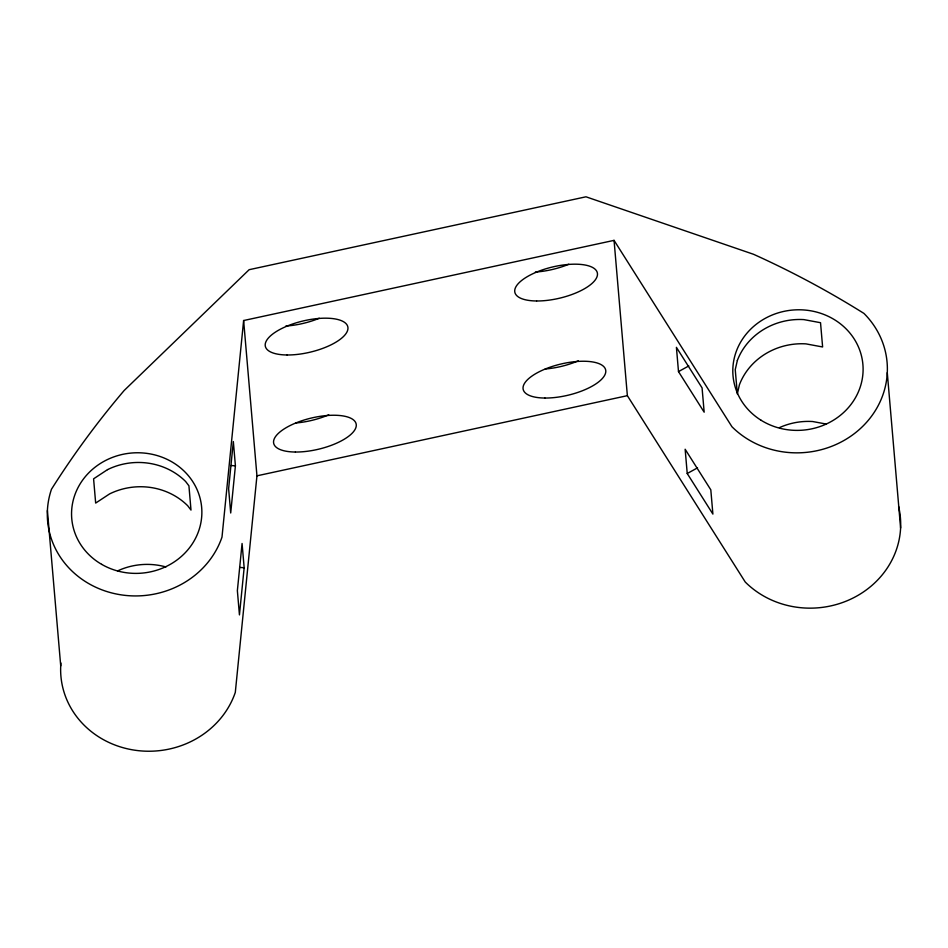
<?xml version="1.0" encoding="UTF-8"?>
<svg xmlns="http://www.w3.org/2000/svg" width="948" height="948" viewBox="0 0 948 948"><rect width="100%" height="100%" fill="white"/><g stroke="black" fill="none" stroke-linecap="round" stroke-linejoin="round"><path stroke-width="1.42" d="M243.624 320.531L221.998 537.101A89.479 82.725 -4.9 0 1 109.743 592.405A89.479 82.725 -4.9 0 1 51.476 489.239A918.482 849.183 -4.9 0 1 124.176 390.481L249.146 269.694L585.983 196.805L753.542 254.289A918.482 849.183 -4.9 0 1 863.948 313.421A89.479 82.725 -4.9 0 1 858.284 430.428A89.479 82.725 -4.9 0 1 731.951 426.742L614.055 240.365L243.624 320.531L256.944 475.825L235.305 692.395A89.479 82.725 -4.9 0 1 132.898 749.904A89.479 82.725 -4.9 0 1 60.909 662.996M235.412 465.835L230.708 512.986L228.622 488.718L233.338 441.567L235.412 465.835L231.004 465.515M244.157 567.745L239.441 614.896L237.367 590.64L242.072 543.488L244.157 567.745L239.737 567.425M678.495 371.604L676.41 347.335L702.077 387.91L704.163 412.179L678.495 371.604L688.793 365.94M687.229 473.514L685.143 449.245L710.81 489.832L712.896 514.089L687.229 473.514L697.527 467.85M256.944 475.825L627.363 395.671L745.258 582.036A89.479 82.725 -4.9 0 0 852.465 598.33A89.479 82.725 -4.9 0 0 898.597 506.481M826.3 424.064L812.602 421.516A65.187 60.269 -4.9 0 0 779.446 427.631M887.281 372.683L900.6 527.977M614.055 240.365L627.363 395.671M47.4 510.569L60.719 665.863M319.251 318.255A42.376 15.998 -13.4 0 1 285.881 326.029M568.764 264.255A42.376 15.998 -13.4 0 1 535.395 272.04M578.268 360.821A42.376 15.998 -13.4 0 1 545.195 368.997M328.743 414.809A42.376 15.998 -13.4 0 1 295.681 422.986M117.528 570.945A65.187 60.269 -4.9 0 1 165.947 566.963M737.354 360.441L735.245 369.673L737.331 393.941L739.44 384.698A65.187 60.269 -4.9 0 1 805.954 343.875L822.615 346.968L820.53 322.711L803.868 319.606A65.187 60.269 -4.9 0 0 737.354 360.441M107.527 469.627L93.591 478.823L95.665 503.08L109.613 493.896A65.187 60.269 -4.9 0 1 187.716 505.758L190.998 510.071L188.925 485.814L185.63 481.501A65.187 60.269 -4.9 0 0 107.527 469.627M287.09 354.979A42.376 15.998 -13.4 0 0 347.94 327.617A42.376 15.998 -13.4 0 0 284.708 327.107A42.376 15.998 -13.4 0 0 287.09 354.979M536.604 300.978A42.376 15.998 -13.4 0 0 597.453 273.617A42.376 15.998 -13.4 0 0 534.222 273.107A42.376 15.998 -13.4 0 0 536.604 300.978M544.922 398.041A42.376 15.998 -13.4 0 0 605.772 370.68A42.376 15.998 -13.4 0 0 542.54 370.17A42.376 15.998 -13.4 0 0 544.922 398.041M295.409 452.03A42.376 15.998 -13.4 0 0 356.258 424.68A42.376 15.998 -13.4 0 0 293.027 424.171A42.376 15.998 -13.4 0 0 295.409 452.03M101.637 564.333A65.187 60.269 -4.9 0 0 201.806 514.965A65.187 60.269 -4.9 0 0 106.697 459.922A65.187 60.269 -4.9 0 0 101.637 564.333M761.066 420.248A65.187 60.269 -4.9 0 0 862.905 373.986A65.187 60.269 -4.9 0 0 769.883 316.016A65.187 60.269 -4.9 0 0 761.066 420.248"/></g></svg>
